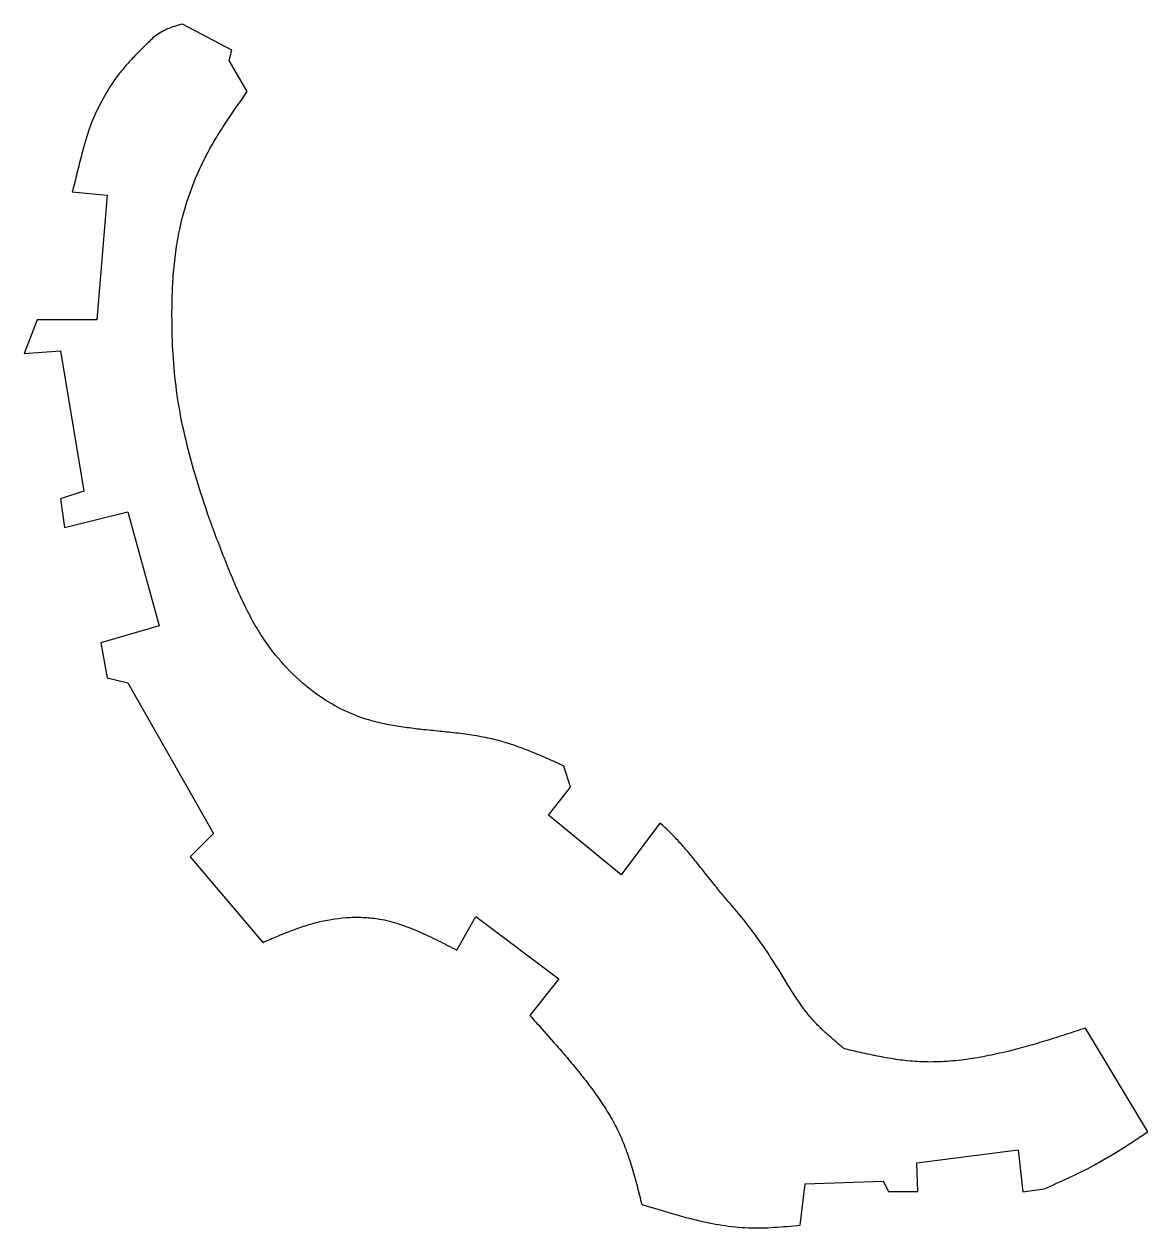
# Model space of a CAD drawing. Header units: millimetres. Extents: x 94444 to 194676, y 96282 to 203704.
import ezdxf

# ---------------------------------------------------------------- set-up
doc = ezdxf.new("R2010")
doc.units = ezdxf.units.MM
doc.layers.add('01_MAIN_BUILDING_REBUILT', color=7, linetype='CONTINUOUS')

msp = doc.modelspace()

# ---------------------------------------------------------------- linework, layer by layer
at = {"layer": '01_MAIN_BUILDING_REBUILT'}
msp.add_lwpolyline([(106019, 202546, 0.0024304), (105163, 201715, 0.0073224), (104326, 200869, 0.0122806), (103524, 199994, 0.017255), (102778, 199074, 0.0357751), (101488, 197069, 0.0290299), (100463, 194907, 0.0144693), (100215, 194237, 0.0093298), (99976, 193485, 0.0097723), (99525, 191842, 0.0021042), (99112, 190185, -0.0062633), (98737, 188727), (101852, 188426), (100926, 177315), (95602, 177315), (94444, 174306), (97685, 174537), (99769, 162037), (97685, 161343), (98039, 158769), (103704, 160185), (106481, 150000), (101289, 148492), (101852, 145370), (103704, 144907), (111343, 131481), (109259, 129398), (115741, 121759, -0.002765), (116989, 122293, -0.0083146), (118247, 122799, -0.0138826), (119525, 123247, -0.0193447), (120833, 123611, -0.04547), (123495, 123990, -0.0255554), (124835, 123988, -0.0282292), (126157, 123843, -0.0210707), (127020, 123658, -0.0166228), (127897, 123400, -0.0229081), (129664, 122719, -0.0125535), (131398, 121907, -0.0037572), (133041, 121071), (134722, 124074), (142130, 118519), (139565, 115242, 0.0020291), (140599, 114068), (141676, 112853, -0.0036658), (142743, 111625, -0.0070184), (143750, 110417, -0.0074753), (144788, 109095, -0.0121354), (145773, 107735, -0.01701), (146672, 106327, -0.0220694), (147454, 104861, -0.021942), (148110, 103302, -0.015522), (148650, 101690, -0.0091968), (149113, 100044, -0.003041), (149537, 98380, 0.0041729), (151955, 97645, 0.0124881), (154398, 96991, 0.0197358), (156700, 96530, 0.0289662), (159028, 96296, 0.0146217), (160184, 96287, 0.0104066), (161341, 96335, 0.0062119), (162499, 96422, 0.0020636), (163657, 96528), (164120, 100231), (171065, 100463), (171528, 99537), (174154, 99532), (174074, 102083), (183102, 103241), (183529, 99506), (185417, 99769, 0.004803), (187638, 100769, 0.0144713), (189815, 101852, 0.0099277), (191057, 102554, 0.0070751), (192276, 103300, 0.0042333), (193480, 104073, 0.0014086), (194676, 104861), (189120, 114120, -0.0012114), (187401, 113559, -0.0036294), (185674, 113013, -0.0060292), (183935, 112501, -0.0083879), (182176, 112037, -0.0122115), (180227, 111607, -0.0159654), (178257, 111288, -0.020014), (176280, 111112, -0.0242965), (174306, 111111, -0.0198972), (172618, 111266, -0.0141048), (170938, 111536, -0.0083776), (169264, 111883, -0.0027743), (167593, 112269, -0.0022976), (166865, 112876, -0.0069326), (166150, 113496, -0.0116647), (165462, 114138, -0.0164795), (164815, 114815, -0.0227242), (163982, 115844, -0.0146463), (163224, 116938, -0.0067218), (162509, 118070), (161806, 119213, 0.0174207), (159727, 122325, 0.0115743), (158602, 123809, 0.0135024), (157407, 125231, -0.0086624), (156654, 126112, -0.004691), (155907, 127034), (155159, 127979, 0.0024326), (154403, 128928, 0.005947), (153632, 129864, 0.0096452), (152839, 130768, 0.0136631), (152016, 131622, 0.0180909), (151157, 132407), (147685, 127778), (141204, 133102), (143177, 135601), (142593, 137500, 0.0026844), (141109, 138165, 0.0081116), (139618, 138795, 0.0136786), (138109, 139357, 0.0193514), (136574, 139815, 0.0191104), (134984, 140152, 0.0122536), (133367, 140391, 0.0055045), (131734, 140572, -0.0011124), (130093, 140741, -0.0066998), (128615, 140916, -0.01227), (127150, 141147, -0.0180159), (125710, 141463, -0.0238113), (124306, 141898, -0.0400846), (122141, 142896, -0.0351685), (120139, 144213, -0.0408077), (117878, 146250, -0.0385411), (115972, 148611, -0.0216994), (114947, 150257, -0.0164502), (114048, 151978, -0.0112366), (113243, 153753, -0.0061441), (112500, 155556, -0.0096737), (111019, 159463, -0.0133511), (109722, 163426, -0.0157301), (108781, 166986, -0.0207315), (108102, 170602, -0.0184899), (107764, 173832, -0.0142515), (107639, 177083, -0.0092998), (107652, 179181, -0.0123236), (107755, 181274, -0.015418), (107974, 183356, -0.0185229), (108333, 185417, -0.0665357), (110648, 191898, -0.0150862), (111484, 193397, -0.0107636), (112398, 194851, -0.0064342), (113362, 196275, -0.0021389), (114352, 197685), (112731, 200463), (112963, 201389), (108565, 203704, 0.0104653), (107857, 203501, 0.031984), (107176, 203241, 0.0294743), (106586, 202918, 0.0096581)], format="xyb", close=True, dxfattribs=at)

doc.saveas('drawing.dxf')
